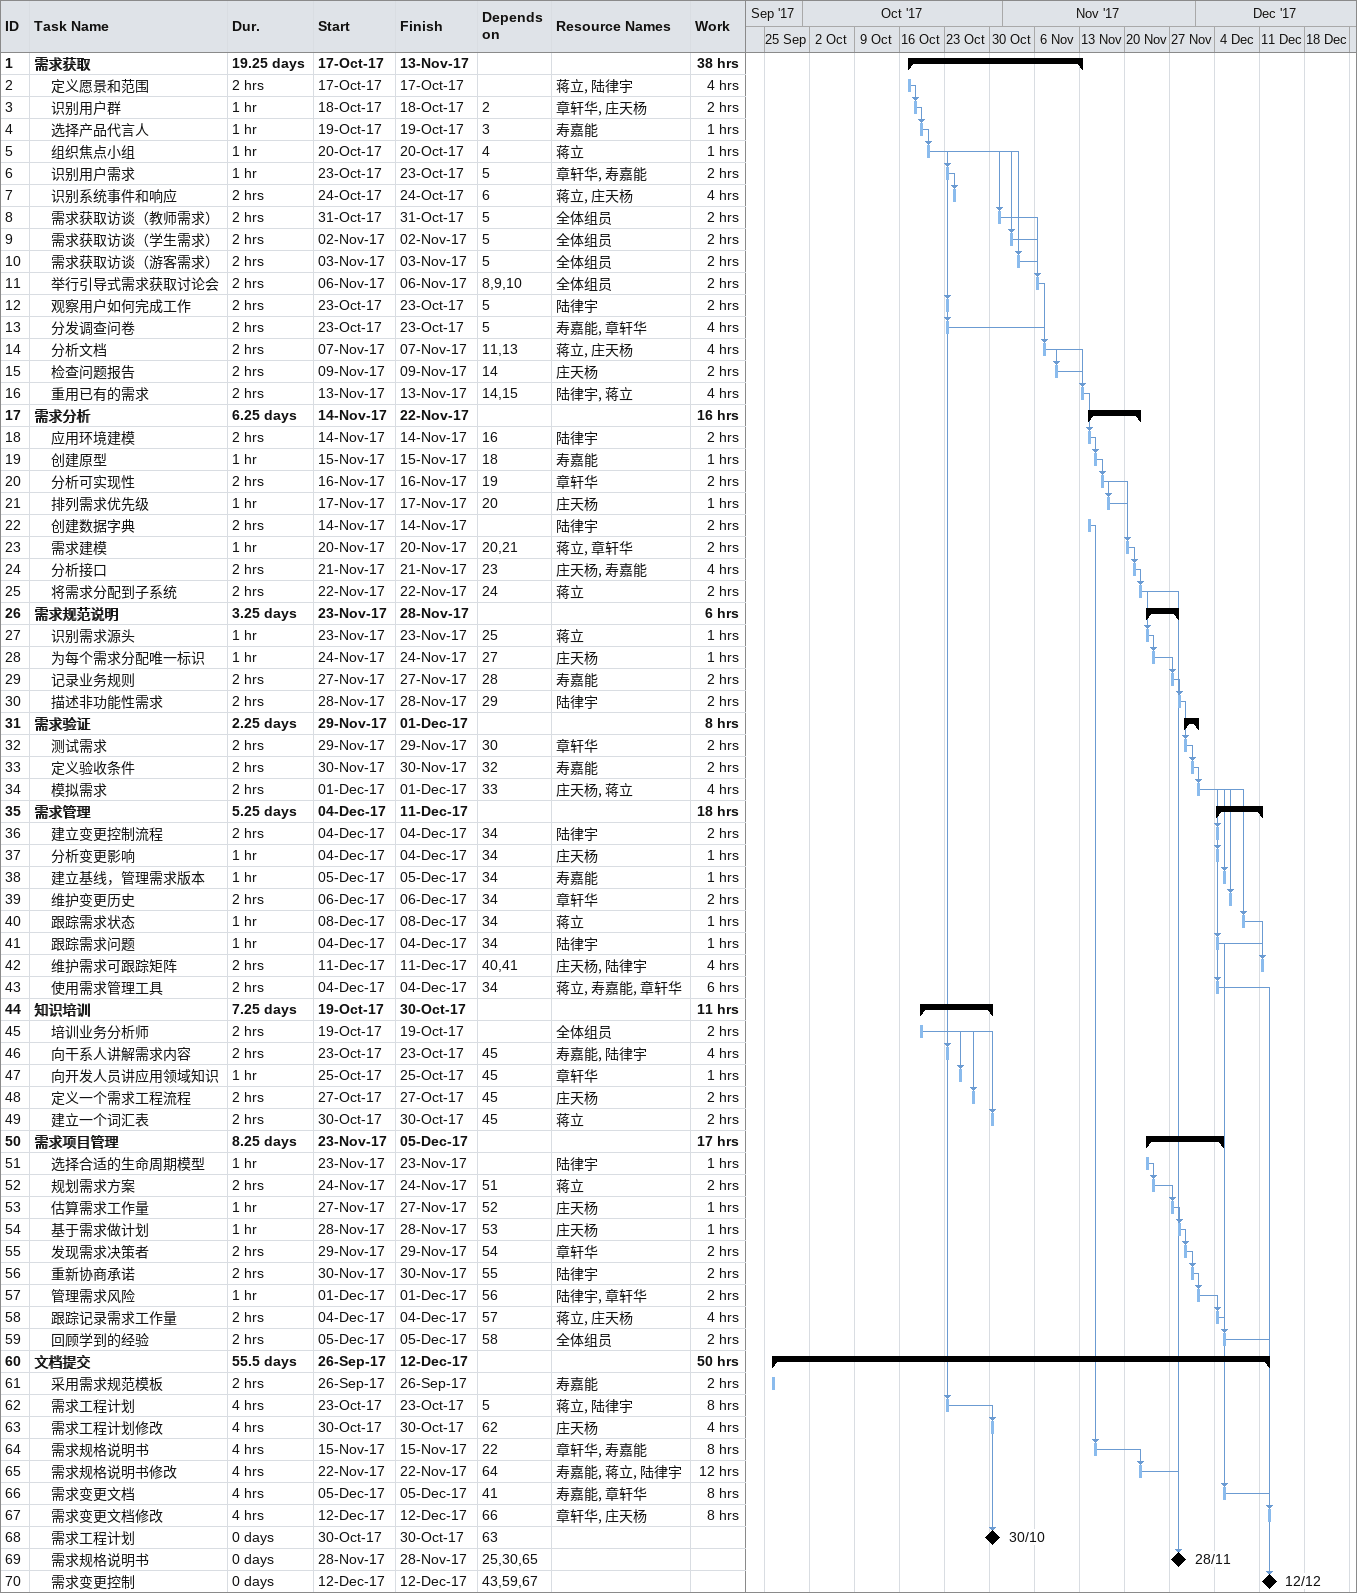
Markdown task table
| ID | Level | Task | Duration | Start | Finish | Predecessors | Resources | Work (h) |
|---|---|---|---|---|---|---|---|---|
| 1 | 1 | **需求获取** | 19.25d | 2017-10-17 | 2017-11-13 |  |  | 38 |
| 2 | 2 | 定义愿景和范围 | 2h | 2017-10-17 | 2017-10-17 |  | 蒋立, 陆律宇 | 4 |
| 3 | 2 | 识别用户群 | 1h | 2017-10-18 | 2017-10-18 | 2 | 章轩华, 庄天杨 | 2 |
| 4 | 2 | 选择产品代言人 | 1h | 2017-10-19 | 2017-10-19 | 3 | 寿嘉能 | 1 |
| 5 | 2 | 组织焦点小组 | 1h | 2017-10-20 | 2017-10-20 | 4 | 蒋立 | 1 |
| 6 | 2 | 识别用户需求 | 1h | 2017-10-23 | 2017-10-23 | 5 | 章轩华, 寿嘉能 | 2 |
| 7 | 2 | 识别系统事件和响应 | 2h | 2017-10-24 | 2017-10-24 | 6 | 蒋立, 庄天杨 | 4 |
| 8 | 2 | 需求获取访谈（教师需求） | 2h | 2017-10-31 | 2017-10-31 | 5 | 全体组员 | 2 |
| 9 | 2 | 需求获取访谈（学生需求） | 2h | 2017-11-02 | 2017-11-02 | 5 | 全体组员 | 2 |
| 10 | 2 | 需求获取访谈（游客需求） | 2h | 2017-11-03 | 2017-11-03 | 5 | 全体组员 | 2 |
| 11 | 2 | 举行引导式需求获取讨论会 | 2h | 2017-11-06 | 2017-11-06 | 8, 9, 10 | 全体组员 | 2 |
| 12 | 2 | 观察用户如何完成工作 | 2h | 2017-10-23 | 2017-10-23 | 5 | 陆律宇 | 2 |
| 13 | 2 | 分发调查问卷 | 2h | 2017-10-23 | 2017-10-23 | 5 | 寿嘉能, 章轩华 | 4 |
| 14 | 2 | 分析文档 | 2h | 2017-11-07 | 2017-11-07 | 11, 13 | 蒋立, 庄天杨 | 4 |
| 15 | 2 | 检查问题报告 | 2h | 2017-11-09 | 2017-11-09 | 14 | 庄天杨 | 2 |
| 16 | 2 | 重用已有的需求 | 2h | 2017-11-13 | 2017-11-13 | 14, 15 | 陆律宇, 蒋立 | 4 |
| 17 | 1 | **需求分析** | 6.25d | 2017-11-14 | 2017-11-22 |  |  | 16 |
| 18 | 2 | 应用环境建模 | 2h | 2017-11-14 | 2017-11-14 | 16 | 陆律宇 | 2 |
| 19 | 2 | 创建原型 | 1h | 2017-11-15 | 2017-11-15 | 18 | 寿嘉能 | 1 |
| 20 | 2 | 分析可实现性 | 2h | 2017-11-16 | 2017-11-16 | 19 | 章轩华 | 2 |
| 21 | 2 | 排列需求优先级 | 1h | 2017-11-17 | 2017-11-17 | 20 | 庄天杨 | 1 |
| 22 | 2 | 创建数据字典 | 2h | 2017-11-14 | 2017-11-14 |  | 陆律宇 | 2 |
| 23 | 2 | 需求建模 | 1h | 2017-11-20 | 2017-11-20 | 20, 21 | 蒋立, 章轩华 | 2 |
| 24 | 2 | 分析接口 | 2h | 2017-11-21 | 2017-11-21 | 23 | 庄天杨, 寿嘉能 | 4 |
| 25 | 2 | 将需求分配到子系统 | 2h | 2017-11-22 | 2017-11-22 | 24 | 蒋立 | 2 |
| 26 | 1 | **需求规范说明** | 3.25d | 2017-11-23 | 2017-11-28 |  |  | 6 |
| 27 | 2 | 识别需求源头 | 1h | 2017-11-23 | 2017-11-23 | 25 | 蒋立 | 1 |
| 28 | 2 | 为每个需求分配唯一标识 | 1h | 2017-11-24 | 2017-11-24 | 27 | 庄天杨 | 1 |
| 29 | 2 | 记录业务规则 | 2h | 2017-11-27 | 2017-11-27 | 28 | 寿嘉能 | 2 |
| 30 | 2 | 描述非功能性需求 | 2h | 2017-11-28 | 2017-11-28 | 29 | 陆律宇 | 2 |
| 31 | 1 | **需求验证** | 2.25d | 2017-11-29 | 2017-12-01 |  |  | 8 |
| 32 | 2 | 测试需求 | 2h | 2017-11-29 | 2017-11-29 | 30 | 章轩华 | 2 |
| 33 | 2 | 定义验收条件 | 2h | 2017-11-30 | 2017-11-30 | 32 | 寿嘉能 | 2 |
| 34 | 2 | 模拟需求 | 2h | 2017-12-01 | 2017-12-01 | 33 | 庄天杨, 蒋立 | 4 |
| 35 | 1 | **需求管理** | 5.25d | 2017-12-04 | 2017-12-11 |  |  | 18 |
| 36 | 2 | 建立变更控制流程 | 2h | 2017-12-04 | 2017-12-04 | 34 | 陆律宇 | 2 |
| 37 | 2 | 分析变更影响 | 1h | 2017-12-04 | 2017-12-04 | 34 | 庄天杨 | 1 |
| 38 | 2 | 建立基线，管理需求版本 | 1h | 2017-12-05 | 2017-12-05 | 34 | 寿嘉能 | 1 |
| 39 | 2 | 维护变更历史 | 2h | 2017-12-06 | 2017-12-06 | 34 | 章轩华 | 2 |
| 40 | 2 | 跟踪需求状态 | 1h | 2017-12-08 | 2017-12-08 | 34 | 蒋立 | 1 |
| 41 | 2 | 跟踪需求问题 | 1h | 2017-12-04 | 2017-12-04 | 34 | 陆律宇 | 1 |
| 42 | 2 | 维护需求可跟踪矩阵 | 2h | 2017-12-11 | 2017-12-11 | 40, 41 | 庄天杨, 陆律宇 | 4 |
| 43 | 2 | 使用需求管理工具 | 2h | 2017-12-04 | 2017-12-04 | 34 | 蒋立, 寿嘉能, 章轩华 | 6 |
| 44 | 1 | **知识培训** | 7.25d | 2017-10-19 | 2017-10-30 |  |  | 11 |
| 45 | 2 | 培训业务分析师 | 2h | 2017-10-19 | 2017-10-19 |  | 全体组员 | 2 |
| 46 | 2 | 向干系人讲解需求内容 | 2h | 2017-10-23 | 2017-10-23 | 45 | 寿嘉能, 陆律宇 | 4 |
| 47 | 2 | 向开发人员讲应用领域知识 | 1h | 2017-10-25 | 2017-10-25 | 45 | 章轩华 | 1 |
| 48 | 2 | 定义一个需求工程流程 | 2h | 2017-10-27 | 2017-10-27 | 45 | 庄天杨 | 2 |
| 49 | 2 | 建立一个词汇表 | 2h | 2017-10-30 | 2017-10-30 | 45 | 蒋立 | 2 |
| 50 | 1 | **需求项目管理** | 8.25d | 2017-11-23 | 2017-12-05 |  |  | 17 |
| 51 | 2 | 选择合适的生命周期模型 | 1h | 2017-11-23 | 2017-11-23 |  | 陆律宇 | 1 |
| 52 | 2 | 规划需求方案 | 2h | 2017-11-24 | 2017-11-24 | 51 | 蒋立 | 2 |
| 53 | 2 | 估算需求工作量 | 1h | 2017-11-27 | 2017-11-27 | 52 | 庄天杨 | 1 |
| 54 | 2 | 基于需求做计划 | 1h | 2017-11-28 | 2017-11-28 | 53 | 庄天杨 | 1 |
| 55 | 2 | 发现需求决策者 | 2h | 2017-11-29 | 2017-11-29 | 54 | 章轩华 | 2 |
| 56 | 2 | 重新协商承诺 | 2h | 2017-11-30 | 2017-11-30 | 55 | 陆律宇 | 2 |
| 57 | 2 | 管理需求风险 | 1h | 2017-12-01 | 2017-12-01 | 56 | 陆律宇, 章轩华 | 2 |
| 58 | 2 | 跟踪记录需求工作量 | 2h | 2017-12-04 | 2017-12-04 | 57 | 蒋立, 庄天杨 | 4 |
| 59 | 2 | 回顾学到的经验 | 2h | 2017-12-05 | 2017-12-05 | 58 | 全体组员 | 2 |
| 60 | 1 | **文档提交** | 55.5d | 2017-09-26 | 2017-12-12 |  |  | 50 |
| 61 | 2 | 采用需求规范模板 | 2h | 2017-09-26 | 2017-09-26 |  | 寿嘉能 | 2 |
| 62 | 2 | 需求工程计划 | 4h | 2017-10-23 | 2017-10-23 | 5 | 蒋立, 陆律宇 | 8 |
| 63 | 2 | 需求工程计划修改 | 4h | 2017-10-30 | 2017-10-30 | 62 | 庄天杨 | 4 |
| 64 | 2 | 需求规格说明书 | 4h | 2017-11-15 | 2017-11-15 | 22 | 章轩华, 寿嘉能 | 8 |
| 65 | 2 | 需求规格说明书修改 | 4h | 2017-11-22 | 2017-11-22 | 64 | 寿嘉能, 蒋立, 陆律宇 | 12 |
| 66 | 2 | 需求变更文档 | 4h | 2017-12-05 | 2017-12-05 | 41 | 寿嘉能, 章轩华 | 8 |
| 67 | 2 | 需求变更文档修改 | 4h | 2017-12-12 | 2017-12-12 | 66 | 章轩华, 庄天杨 | 8 |
| 68 | 2 | 需求工程计划 | 0d | 2017-10-30 | 2017-10-30 | 63 |  |  |
| 69 | 2 | 需求规格说明书 | 0d | 2017-11-28 | 2017-11-28 | 25, 30, 65 |  |  |
| 70 | 2 | 需求变更控制 | 0d | 2017-12-12 | 2017-12-12 | 43, 59, 67 |  |  |
